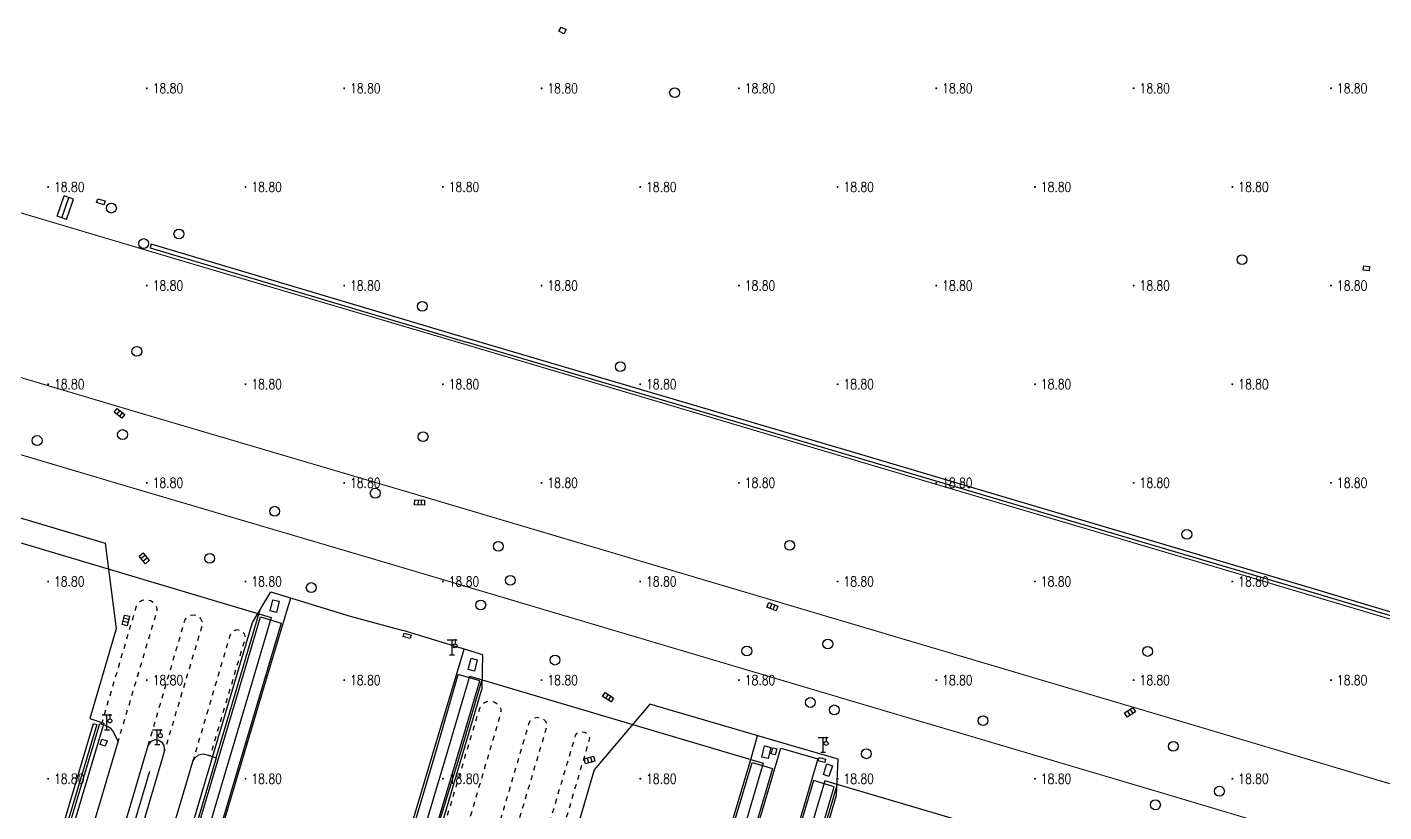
# Model space of a CAD drawing. Extents: x 404846 to 408477, y 3390929 to 3392894.
# Drawn here: x 406859.2 to 406996.7, y 3391921 to 3392000.6 of the extents above; entities that cross this region are included whole.
import ezdxf
from ezdxf.enums import TextEntityAlignment as Align

# ---------------------------------------------------------------- set-up
doc = ezdxf.new("R2010")
doc.units = 0
doc.header["$LTSCALE"] = 0.5
doc.header["$PDSIZE"] = 0.2
doc.linetypes.add('X6', pattern=[2, 1, -1])
doc.layers.get('0').update_dxf_attribs({"linetype": 'CONTINUOUS'})
for name, color, linetype in [('3221', 6, 'CONTINUOUS'), ('DLDW', 11, 'CONTINUOUS'), ('DLSS', 4, 'CONTINUOUS'), ('DMTZ', 3, 'CONTINUOUS'), ('FZTZ', 7, 'CONTINUOUS'), ('GCD', 1, 'CONTINUOUS'), ('GXYZ', 2, 'CONTINUOUS'), ('JMD', 6, 'CONTINUOUS'), ('SXSS', 5, 'CONTINUOUS'), ('ZBTZ', 3, 'CONTINUOUS')]:
    doc.layers.add(name, color=color, linetype=linetype)
doc.layers.add('ASSIST', color=7, linetype='CONTINUOUS', plot=False)
doc.styles.add('HZ', font='rs.shx', dxfattribs={"width": 0.8, "bigfont": 'hztxt.shx'})
doc.linetypes.add('10422', pattern='A,0.75,[150,AAA.SHX,S=0.5,R=0,X=0,Y=0.5],1.5,[177,AAA.SHX,S=1,R=0,X=0,Y=0.4],0.75', length=3)
doc.linetypes.add('1161', pattern='A,0,[149,AAA.SHX,S=0.15,R=0,X=0,Y=0],-1.6', length=1.6)
doc.linetypes.add('447', pattern='A,8,-1,[148,AAA.SHX,S=1,R=0,X=0,Y=0],-1', length=10)

# ---------------------------------------------------------------- blocks, each defined once
blk = doc.blocks.new('gc063')
for p, q in [((-1, 3), (1, 3)), ((0, 0), (0, 3)), ((0.6, 3), (0.6, 2.2)), ((-0.5, 0), (0.5, 0))]:
    blk.add_line(p, q)
blk.add_circle((0.6, 1.8), 0.4)
blk.add_point((0.6, 3))
blk.add_point((0.6, 3))
blk = doc.blocks.new('GC200')
at = {"linetype": 'Continuous', "const_width": 0.2, "flags": 128}
blk.add_lwpolyline([(-0.1, 0, 1), (0.1, 0, 1)], format="xyb", close=True, dxfattribs=at)
blk = doc.blocks.new('gc188')
blk.add_circle((0, 0), 1)
blk = doc.blocks.new('gc041')
for p, q in [((-1, 0.5), (1, 0.5)), ((-1, -0.5), (-1, 0.5)), ((-0.33, 0.5), (-0.33, -0.5)), ((0.33, 0.5), (0.33, -0.5)), ((1, 0.5), (1, -0.5)), ((1, -0.5), (-1, -0.5))]:
    blk.add_line(p, q)

msp = doc.modelspace()

# ---------------------------------------------------------------- linework, layer by layer
at = {"layer": '3221', "color": 6}
for points in [[(406818.629, 3391829.5, 18.713), (406823.606, 3391846.24, 18.852), (406827.632, 3391859.825, 18.852), (406831.615, 3391873.336, 18.712), (406836.221, 3391888.842, 18.684), (406840.089, 3391901.861, 18.749), (406844.288, 3391915.943, 18.872), (406847.961, 3391928.344, 18.986), (406852.414, 3391943.384, 18.97), (406854.263, 3391949.589, 19.004), (406883.973, 3391940.737, 19.004), (406882.131, 3391934.557, 18.97), (406877.685, 3391919.541, 18.986), (406874.003, 3391907.113, 18.872), (406869.801, 3391893.018, 18.749), (406865.937, 3391880.014, 18.684), (406861.341, 3391864.54, 18.712), (406857.361, 3391851.037, 18.852), (406853.325, 3391837.419, 18.852), (406848.353, 3391820.696, 18.713)], [(406871.721, 3391825.664, 18.787), (406879.304, 3391851.19, 18.609), (406884.714, 3391869.47, 18.65), (406891.602, 3391892.727, 18.81), (406896.37, 3391908.8, 19.018), (406901.652, 3391926.525, 18.965), (406904.097, 3391934.778, 18.949), (406933.82, 3391925.973, 18.949), (406931.368, 3391917.696, 18.965), (406926.084, 3391899.965, 19.018), (406921.324, 3391883.917, 18.81), (406914.439, 3391860.669, 18.65), (406909.025, 3391842.378, 18.609), (406901.442, 3391816.85, 18.787)], [(406935.699, 3391800.484, 18.723), (406947.332, 3391839.797, 18.561), (406951.864, 3391854.938, 18.616), (406955.638, 3391867.675, 18.728), (406959.67, 3391881.284, 18.793), (406965.208, 3391899.914, 18.836), (406969.778, 3391915.381, 18.83), (406940.049, 3391924.165, 18.83), (406935.486, 3391908.723, 18.836), (406929.951, 3391890.105, 18.793), (406925.915, 3391876.482, 18.728), (406922.153, 3391863.786, 18.616), (406917.62, 3391848.64, 18.561), (406905.976, 3391809.292, 18.723)]]:
    msp.add_polyline3d(points, dxfattribs=at)
at = {"layer": 'ASSIST', "linetype": 'Continuous', "elevation": 18.591, "flags": 128}
msp.add_lwpolyline([(406863.227, 3391981.082), (406863.923, 3391983.151)], dxfattribs=at)
at = {"layer": 'DLDW', "linetype": 'Continuous'}
for p, q in [((406862.279, 3391981.401), (406862.975, 3391983.47)), ((406862.753, 3391981.241), (406863.449, 3391983.31)), ((406863.923, 3391983.151), (406862.975, 3391983.47)), ((406863.227, 3391981.082), (406862.279, 3391981.401))]:
    msp.add_line(p, q, dxfattribs=at)
at = {"layer": 'DLSS', "linetype": 'Continuous', "const_width": 0.1, "flags": 128}
for points, elevation in [([(406902.516, 3391968.742), (406875.615, 3391976.682), (406857.022, 3391982.216)], 18.598), ([(407047.308, 3391925.792), (407000.532, 3391939.614), (406981.501, 3391945.298), (406956.898, 3391952.584), (406902.516, 3391968.742)], 18.572), ([(406897.959, 3391953.404), (406871.069, 3391961.342), (406852.458, 3391966.881)], 18.706), ([(406895.823, 3391946.215), (406868.937, 3391954.151), (406850.318, 3391959.693)], 18.706), ([(407042.774, 3391910.447), (406995.975, 3391924.276), (406976.937, 3391929.963), (406952.352, 3391937.254), (406897.959, 3391953.404)], 18.549), ([(406950.205, 3391930.057), (406895.823, 3391946.215)], 18.489), ([(407040.649, 3391903.255), (406993.839, 3391917.087), (406974.798, 3391922.774), (406950.22, 3391930.063)], 18.601)]:
    msp.add_lwpolyline(points, dxfattribs=dict(at, elevation=elevation))
at = {"layer": 'DLSS', "linetype": 'X6', "flags": 128}
for points, elevation in [([(406866.783, 3391929.921), (406870.31, 3391941.872), (406870.55, 3391942.275), (406870.872, 3391942.482), (406871.343, 3391942.548), (406871.717, 3391942.46), (406872.023, 3391942.272), (406872.265, 3391941.968), (406872.376, 3391941.634), (406872.353, 3391941.327), (406868.378, 3391927.976)], 18.724), ([(406871.497, 3391927.751), (406875.227, 3391940.45), (406875.464, 3391940.778), (406875.828, 3391940.956), (406876.193, 3391940.984), (406876.641, 3391940.821), (406876.842, 3391940.576), (406876.976, 3391940.243), (406876.977, 3391939.966), (406876.848, 3391939.526), (406873.124, 3391927.112)], 18.828), ([(406876.038, 3391926.143), (406879.802, 3391938.909), (406879.954, 3391939.234), (406880.16, 3391939.409), (406880.484, 3391939.497), (406880.791, 3391939.426), (406881.088, 3391939.264), (406881.233, 3391939.099), (406881.292, 3391938.841), (406881.266, 3391938.452), (406877.773, 3391926.707)], 18.934), ([(406901.542, 3391919.714), (406905.091, 3391931.55), (406905.285, 3391931.889), (406905.636, 3391932.161), (406906.031, 3391932.287), (406906.613, 3391932.158), (406906.885, 3391931.976), (406907.085, 3391931.762), (406907.244, 3391931.473), (406907.227, 3391931.221), (406907.145, 3391930.759), (406903.281, 3391917.671)], 18.523), ([(406906.368, 3391917.348), (406910.109, 3391930.055), (406910.28, 3391930.328), (406910.507, 3391930.534), (406910.919, 3391930.626), (406911.201, 3391930.595), (406911.451, 3391930.509), (406911.724, 3391930.268), (406911.868, 3391929.954), (406911.872, 3391929.647), (406911.74, 3391929.177), (406908.062, 3391916.87)], 18.615), ([(406911.062, 3391916.135), (406914.814, 3391928.791), (406915.036, 3391929.076), (406915.359, 3391929.171), (406915.762, 3391929.098), (406916.11, 3391928.848), (406916.221, 3391928.547), (406916.185, 3391928.319), (406912.675, 3391916.391)], 18.652)]:
    msp.add_lwpolyline(points, dxfattribs=dict(at, elevation=elevation))
at = {"layer": 'DMTZ', "linetype": '10422', "elevation": 19.102, "flags": 128}
msp.add_lwpolyline([(406868.412, 3391928.18), (406868.378, 3391927.976), (406863.496, 3391911.466), (406866.443, 3391910.572), (406871.497, 3391927.751), (406871.819, 3391928.203), (406872.197, 3391928.376), (406872.569, 3391928.3), (406872.878, 3391928.102), (406873.086, 3391927.753), (406873.132, 3391927.416), (406873.124, 3391927.112), (406868.109, 3391910.142), (406871.011, 3391909.268), (406876.038, 3391926.143), (406876.232, 3391926.482), (406876.612, 3391926.817), (406877.054, 3391926.892), (406877.465, 3391926.809), (406878.402, 3391926.5), (406871.886, 3391904.522), (406860.083, 3391908.114), (406866.609, 3391929.975), (406867.239, 3391929.779), (406867.632, 3391929.549), (406867.954, 3391929.129), (406868.258, 3391928.572), (406868.412, 3391928.18)], close=True, dxfattribs=at)
at = {"layer": 'FZTZ', "linetype": 'Continuous', "flags": 128}
for points, elevation in [([(406913.337, 3392000.581), (406913.837, 3392000.329), (406913.625, 3391999.907), (406913.125, 3392000.159), (406913.337, 3392000.581)], 18.896), ([(406867.008, 3391982.577), (406866.275, 3391982.798), (406866.39, 3391983.181), (406867.124, 3391982.96), (406867.008, 3391982.577)], 19.371), ([(406994.682, 3391976.366), (406995.26, 3391976.3), (406995.213, 3391975.883), (406994.634, 3391975.948), (406994.682, 3391976.366)], 18.773), ([(406884.78, 3391942.382), (406884.505, 3391941.243), (406883.871, 3391941.396), (406884.145, 3391942.535), (406884.78, 3391942.382)], 19.403), ([(406898.037, 3391938.595), (406897.342, 3391938.794), (406897.441, 3391939.139), (406898.136, 3391938.94), (406898.037, 3391938.595)], 20.076), ([(406904.845, 3391936.441), (406904.571, 3391935.302), (406903.936, 3391935.455), (406904.211, 3391936.594), (406904.845, 3391936.441)], 19.333), ([(406867.327, 3391928.235), (406867.15, 3391927.688), (406866.621, 3391927.859), (406866.797, 3391928.406), (406867.327, 3391928.235)], 20.762), ([(406934.589, 3391927.563), (406934.314, 3391926.424), (406933.68, 3391926.578), (406933.955, 3391927.716), (406934.589, 3391927.563)], 19.849), ([(406934.638, 3391926.917), (406934.8, 3391927.519), (406935.207, 3391927.41), (406935.046, 3391926.808), (406934.638, 3391926.917)], 20.214), ([(406940.067, 3391926.027), (406939.403, 3391926.193), (406939.486, 3391926.525), (406940.15, 3391926.36), (406940.067, 3391926.027)], 20.132), ([(406939.919, 3391924.81), (406940.284, 3391925.877), (406940.843, 3391925.685), (406940.477, 3391924.619), (406939.919, 3391924.81)], 19.903)]:
    msp.add_lwpolyline(points, close=True, dxfattribs=dict(at, elevation=elevation))
at = {"layer": 'JMD', "linetype": '447', "flags": 128}
for points, elevation in [([(406848.033, 3391953.98), (406857.746, 3391951.067), (406867.132, 3391948.266), (406868.252, 3391939.579), (406865.574, 3391930.477), (406867.016, 3391930.002), (406860.525, 3391908.263), (406871.62, 3391905.026), (406882.054, 3391940.225), (406883.919, 3391943.326), (406891.964, 3391940.873), (406897.322, 3391939.41)], 20.48), ([(406935.868, 3391885.96), (406930.87, 3391887.443), (406941.257, 3391922.732), (406941.412, 3391926.373), (406935.375, 3391928.114), (406922.334, 3391931.956), (406916.698, 3391925.296), (406914.014, 3391916.148), (406912.565, 3391916.587), (406906.055, 3391894.782), (406894.86, 3391898.109), (406905.343, 3391933.577), (406905.4, 3391936.929), (406897.322, 3391939.41)], 20.368), ([(406866.515, 3391907.867), (406871.662, 3391925.152)], 20.568)]:
    msp.add_lwpolyline(points, dxfattribs=dict(at, elevation=elevation))
at = {"layer": 'SXSS', "linetype": 'Continuous', "flags": 128}
for points, elevation in [([(406903.86, 3391969.011), (406871.799, 3391978.579), (406871.684, 3391978.196), (406903.746, 3391968.628)], 18.46), ([(406961.723, 3391951.466), (406943.127, 3391956.989), (406903.746, 3391968.628)], 18.421), ([(406961.886, 3391951.85), (406943.241, 3391957.372), (406903.86, 3391969.011)], 18.421), ([(407000.599, 3391939.947), (406988.789, 3391943.454), (406961.723, 3391951.466)], 18.45), ([(407000.703, 3391940.297), (406988.903, 3391943.837), (406961.886, 3391951.85)], 18.45), ([(406834.733, 3391824.729), (406840.442, 3391843.937), (406843.167, 3391853.13), (406847.594, 3391868.049), (406852.804, 3391885.632), (406858.528, 3391904.991), (406865.973, 3391929.986), (406866.284, 3391929.894), (406858.839, 3391904.898), (406853.115, 3391885.54), (406847.906, 3391867.957), (406843.478, 3391853.037), (406840.753, 3391843.845), (406835.102, 3391824.62)], 18.715)]:
    msp.add_lwpolyline(points, dxfattribs=dict(at, elevation=elevation))
at = {"layer": 'ZBTZ', "linetype": '1161', "flags": 128}
for points, elevation in [([(406849.629, 3391820.318), (406854.574, 3391837.048), (406858.61, 3391850.668), (406862.591, 3391864.17), (406867.186, 3391879.643), (406871.05, 3391892.646), (406875.252, 3391906.742), (406878.934, 3391919.171), (406883.38, 3391934.186), (406885.937, 3391942.711)], 18.838), ([(406847.341, 3391820.995), (406852.31, 3391837.72), (406856.346, 3391851.337), (406860.326, 3391864.84), (406864.923, 3391880.316), (406868.787, 3391893.32), (406872.989, 3391907.414), (406876.67, 3391919.842), (406881.117, 3391934.858), (406882.874, 3391940.788), (406884.967, 3391940.149), (406883.206, 3391934.238), (406878.76, 3391919.223), (406875.078, 3391906.793), (406870.876, 3391892.698), (406867.012, 3391879.695), (406862.416, 3391864.222), (406858.436, 3391850.72), (406854.4, 3391837.1), (406849.452, 3391820.37)], 18.839), ([(406878.402, 3391926.5), (406880.874, 3391934.93), (406882.842, 3391941.535)], 18.985), ([(406870.471, 3391826.034), (406878.011, 3391851.574), (406883.421, 3391869.853), (406890.309, 3391893.11), (406895.077, 3391909.184), (406900.359, 3391926.909), (406903.504, 3391937.511)], 18.827), ([(406870.669, 3391825.975), (406878.242, 3391851.505), (406883.652, 3391869.784), (406890.539, 3391893.042), (406895.308, 3391909.116), (406900.59, 3391926.841), (406902.926, 3391934.936)], 18.827), ([(406905.099, 3391934.305), (406902.926, 3391934.936)], 18.429), ([(406872.781, 3391825.349), (406880.355, 3391850.879), (406885.765, 3391869.159), (406892.652, 3391892.416), (406897.42, 3391908.488), (406902.702, 3391926.213), (406905.099, 3391934.305)], 18.75), ([(406900.954, 3391919.824), (406902.902, 3391926.154), (406905.358, 3391934.453)], 18.784), ([(406932.555, 3391926.348), (406933.244, 3391928.742)], 18.929), ([(406902.675, 3391816.485), (406910.273, 3391842.008), (406915.687, 3391860.3), (406922.572, 3391883.548), (406927.332, 3391899.595), (406932.615, 3391917.325), (406935.623, 3391927.477), (406939.362, 3391926.405), (406934.246, 3391909.09), (406928.711, 3391890.473), (406924.675, 3391876.849), (406920.914, 3391864.155), (406916.381, 3391849.009), (406904.721, 3391809.664)], 18.777), ([(406900.175, 3391817.226), (406907.76, 3391842.753), (406913.174, 3391861.044), (406920.059, 3391884.292), (406924.82, 3391900.341), (406930.103, 3391918.072), (406932.555, 3391926.348)], 18.827), ([(406900.382, 3391817.165), (406907.972, 3391842.69), (406913.386, 3391860.981), (406920.271, 3391884.229), (406925.032, 3391900.278), (406930.316, 3391918.009), (406932.695, 3391926.041), (406934.778, 3391925.424), (406932.398, 3391917.39), (406927.114, 3391899.659), (406922.354, 3391883.612), (406915.469, 3391860.364), (406910.055, 3391842.072), (406902.513, 3391816.533)], 18.827), ([(406907.033, 3391808.979), (406918.677, 3391848.325), (406923.21, 3391863.471), (406926.972, 3391876.169), (406931.008, 3391889.791), (406936.543, 3391908.409), (406941.024, 3391923.576), (406938.92, 3391924.197), (406934.439, 3391909.033), (406928.904, 3391890.415), (406924.868, 3391876.792), (406921.107, 3391864.098), (406916.574, 3391848.951), (406904.904, 3391809.61)], 18.727), ([(406941.297, 3391923.681), (406936.745, 3391908.368)], 18.87)]:
    msp.add_lwpolyline(points, dxfattribs=dict(at, elevation=elevation))

# ---------------------------------------------------------------- block references
at = {"layer": 'DLSS', "linetype": 'Continuous', "xscale": 0.5, "yscale": 0.5}
for p in [(406902.293, 3391936.955, 18.513), (406867.321, 3391929.349, 18.928), (406872.423, 3391927.854, 19.212), (406939.898, 3391927.063, 19.026)]:
    msp.add_blockref('gc063', p, dxfattribs=at)
at = {"layer": 'GCD', "linetype": 'Continuous'}
ref = msp.add_blockref('GC200', (406871.358, 3391994.379, 18.8), dxfattribs=dict(at, xscale=0.5, yscale=0.5, zscale=0.5))
ref.add_attrib('height', '18.80', dxfattribs={"linetype": 'Continuous', "height": 1, "style": 'HZ', "width": 0.8}).set_placement((406871.958, 3391994.379, 18.8), align=Align.MIDDLE_LEFT)
ref = msp.add_blockref('GC200', (406891.358, 3391994.379, 18.8), dxfattribs=dict(at, xscale=0.5, yscale=0.5, zscale=0.5))
ref.add_attrib('height', '18.80', dxfattribs={"linetype": 'Continuous', "height": 1, "style": 'HZ', "width": 0.8}).set_placement((406891.958, 3391994.379, 18.8), align=Align.MIDDLE_LEFT)
ref = msp.add_blockref('GC200', (406911.358, 3391994.379, 18.8), dxfattribs=dict(at, xscale=0.5, yscale=0.5, zscale=0.5))
ref.add_attrib('height', '18.80', dxfattribs={"linetype": 'Continuous', "height": 1, "style": 'HZ', "width": 0.8}).set_placement((406911.958, 3391994.379, 18.8), align=Align.MIDDLE_LEFT)
ref = msp.add_blockref('GC200', (406931.358, 3391994.379, 18.8), dxfattribs=dict(at, xscale=0.5, yscale=0.5, zscale=0.5))
ref.add_attrib('height', '18.80', dxfattribs={"linetype": 'Continuous', "height": 1, "style": 'HZ', "width": 0.8}).set_placement((406931.958, 3391994.379, 18.8), align=Align.MIDDLE_LEFT)
ref = msp.add_blockref('GC200', (406951.358, 3391994.379, 18.8), dxfattribs=dict(at, xscale=0.5, yscale=0.5, zscale=0.5))
ref.add_attrib('height', '18.80', dxfattribs={"linetype": 'Continuous', "height": 1, "style": 'HZ', "width": 0.8}).set_placement((406951.958, 3391994.379, 18.8), align=Align.MIDDLE_LEFT)
ref = msp.add_blockref('GC200', (406971.358, 3391994.379, 18.8), dxfattribs=dict(at, xscale=0.5, yscale=0.5, zscale=0.5))
ref.add_attrib('height', '18.80', dxfattribs={"linetype": 'Continuous', "height": 1, "style": 'HZ', "width": 0.8}).set_placement((406971.958, 3391994.379, 18.8), align=Align.MIDDLE_LEFT)
ref = msp.add_blockref('GC200', (406991.358, 3391994.379, 18.8), dxfattribs=dict(at, xscale=0.5, yscale=0.5, zscale=0.5))
ref.add_attrib('height', '18.80', dxfattribs={"linetype": 'Continuous', "height": 1, "style": 'HZ', "width": 0.8}).set_placement((406991.958, 3391994.379, 18.8), align=Align.MIDDLE_LEFT)
ref = msp.add_blockref('GC200', (406861.358, 3391984.379, 18.8), dxfattribs=dict(at, xscale=0.5, yscale=0.5, zscale=0.5))
ref.add_attrib('height', '18.80', dxfattribs={"linetype": 'Continuous', "height": 1, "style": 'HZ', "width": 0.8}).set_placement((406861.958, 3391984.379, 18.8), align=Align.MIDDLE_LEFT)
ref = msp.add_blockref('GC200', (406881.358, 3391984.379, 18.8), dxfattribs=dict(at, xscale=0.5, yscale=0.5, zscale=0.5))
ref.add_attrib('height', '18.80', dxfattribs={"linetype": 'Continuous', "height": 1, "style": 'HZ', "width": 0.8}).set_placement((406881.958, 3391984.379, 18.8), align=Align.MIDDLE_LEFT)
ref = msp.add_blockref('GC200', (406901.358, 3391984.379, 18.8), dxfattribs=dict(at, xscale=0.5, yscale=0.5, zscale=0.5))
ref.add_attrib('height', '18.80', dxfattribs={"linetype": 'Continuous', "height": 1, "style": 'HZ', "width": 0.8}).set_placement((406901.958, 3391984.379, 18.8), align=Align.MIDDLE_LEFT)
ref = msp.add_blockref('GC200', (406921.358, 3391984.379, 18.8), dxfattribs=dict(at, xscale=0.5, yscale=0.5, zscale=0.5))
ref.add_attrib('height', '18.80', dxfattribs={"linetype": 'Continuous', "height": 1, "style": 'HZ', "width": 0.8}).set_placement((406921.958, 3391984.379, 18.8), align=Align.MIDDLE_LEFT)
ref = msp.add_blockref('GC200', (406941.358, 3391984.379, 18.8), dxfattribs=dict(at, xscale=0.5, yscale=0.5, zscale=0.5))
ref.add_attrib('height', '18.80', dxfattribs={"linetype": 'Continuous', "height": 1, "style": 'HZ', "width": 0.8}).set_placement((406941.958, 3391984.379, 18.8), align=Align.MIDDLE_LEFT)
ref = msp.add_blockref('GC200', (406961.358, 3391984.379, 18.8), dxfattribs=dict(at, xscale=0.5, yscale=0.5, zscale=0.5))
ref.add_attrib('height', '18.80', dxfattribs={"linetype": 'Continuous', "height": 1, "style": 'HZ', "width": 0.8}).set_placement((406961.958, 3391984.379, 18.8), align=Align.MIDDLE_LEFT)
ref = msp.add_blockref('GC200', (406981.358, 3391984.379, 18.8), dxfattribs=dict(at, xscale=0.5, yscale=0.5, zscale=0.5))
ref.add_attrib('height', '18.80', dxfattribs={"linetype": 'Continuous', "height": 1, "style": 'HZ', "width": 0.8}).set_placement((406981.958, 3391984.379, 18.8), align=Align.MIDDLE_LEFT)
ref = msp.add_blockref('GC200', (406871.358, 3391974.379, 18.8), dxfattribs=dict(at, xscale=0.5, yscale=0.5, zscale=0.5))
ref.add_attrib('height', '18.80', dxfattribs={"linetype": 'Continuous', "height": 1, "style": 'HZ', "width": 0.8}).set_placement((406871.958, 3391974.379, 18.8), align=Align.MIDDLE_LEFT)
ref = msp.add_blockref('GC200', (406891.358, 3391974.379, 18.8), dxfattribs=dict(at, xscale=0.5, yscale=0.5, zscale=0.5))
ref.add_attrib('height', '18.80', dxfattribs={"linetype": 'Continuous', "height": 1, "style": 'HZ', "width": 0.8}).set_placement((406891.958, 3391974.379, 18.8), align=Align.MIDDLE_LEFT)
ref = msp.add_blockref('GC200', (406911.358, 3391974.379, 18.8), dxfattribs=dict(at, xscale=0.5, yscale=0.5, zscale=0.5))
ref.add_attrib('height', '18.80', dxfattribs={"linetype": 'Continuous', "height": 1, "style": 'HZ', "width": 0.8}).set_placement((406911.958, 3391974.379, 18.8), align=Align.MIDDLE_LEFT)
ref = msp.add_blockref('GC200', (406931.358, 3391974.379, 18.8), dxfattribs=dict(at, xscale=0.5, yscale=0.5, zscale=0.5))
ref.add_attrib('height', '18.80', dxfattribs={"linetype": 'Continuous', "height": 1, "style": 'HZ', "width": 0.8}).set_placement((406931.958, 3391974.379, 18.8), align=Align.MIDDLE_LEFT)
ref = msp.add_blockref('GC200', (406951.358, 3391974.379, 18.8), dxfattribs=dict(at, xscale=0.5, yscale=0.5, zscale=0.5))
ref.add_attrib('height', '18.80', dxfattribs={"linetype": 'Continuous', "height": 1, "style": 'HZ', "width": 0.8}).set_placement((406951.958, 3391974.379, 18.8), align=Align.MIDDLE_LEFT)
ref = msp.add_blockref('GC200', (406971.358, 3391974.379, 18.8), dxfattribs=dict(at, xscale=0.5, yscale=0.5, zscale=0.5))
ref.add_attrib('height', '18.80', dxfattribs={"linetype": 'Continuous', "height": 1, "style": 'HZ', "width": 0.8}).set_placement((406971.958, 3391974.379, 18.8), align=Align.MIDDLE_LEFT)
ref = msp.add_blockref('GC200', (406991.358, 3391974.379, 18.8), dxfattribs=dict(at, xscale=0.5, yscale=0.5, zscale=0.5))
ref.add_attrib('height', '18.80', dxfattribs={"linetype": 'Continuous', "height": 1, "style": 'HZ', "width": 0.8}).set_placement((406991.958, 3391974.379, 18.8), align=Align.MIDDLE_LEFT)
ref = msp.add_blockref('GC200', (406861.358, 3391964.379, 18.8), dxfattribs=dict(at, xscale=0.5, yscale=0.5, zscale=0.5))
ref.add_attrib('height', '18.80', dxfattribs={"linetype": 'Continuous', "height": 1, "style": 'HZ', "width": 0.8}).set_placement((406861.958, 3391964.379, 18.8), align=Align.MIDDLE_LEFT)
ref = msp.add_blockref('GC200', (406881.358, 3391964.379, 18.8), dxfattribs=dict(at, xscale=0.5, yscale=0.5, zscale=0.5))
ref.add_attrib('height', '18.80', dxfattribs={"linetype": 'Continuous', "height": 1, "style": 'HZ', "width": 0.8}).set_placement((406881.958, 3391964.379, 18.8), align=Align.MIDDLE_LEFT)
ref = msp.add_blockref('GC200', (406901.358, 3391964.379, 18.8), dxfattribs=dict(at, xscale=0.5, yscale=0.5, zscale=0.5))
ref.add_attrib('height', '18.80', dxfattribs={"linetype": 'Continuous', "height": 1, "style": 'HZ', "width": 0.8}).set_placement((406901.958, 3391964.379, 18.8), align=Align.MIDDLE_LEFT)
ref = msp.add_blockref('GC200', (406921.358, 3391964.379, 18.8), dxfattribs=dict(at, xscale=0.5, yscale=0.5, zscale=0.5))
ref.add_attrib('height', '18.80', dxfattribs={"linetype": 'Continuous', "height": 1, "style": 'HZ', "width": 0.8}).set_placement((406921.958, 3391964.379, 18.8), align=Align.MIDDLE_LEFT)
ref = msp.add_blockref('GC200', (406941.358, 3391964.379, 18.8), dxfattribs=dict(at, xscale=0.5, yscale=0.5, zscale=0.5))
ref.add_attrib('height', '18.80', dxfattribs={"linetype": 'Continuous', "height": 1, "style": 'HZ', "width": 0.8}).set_placement((406941.958, 3391964.379, 18.8), align=Align.MIDDLE_LEFT)
ref = msp.add_blockref('GC200', (406961.358, 3391964.379, 18.8), dxfattribs=dict(at, xscale=0.5, yscale=0.5, zscale=0.5))
ref.add_attrib('height', '18.80', dxfattribs={"linetype": 'Continuous', "height": 1, "style": 'HZ', "width": 0.8}).set_placement((406961.958, 3391964.379, 18.8), align=Align.MIDDLE_LEFT)
ref = msp.add_blockref('GC200', (406981.358, 3391964.379, 18.8), dxfattribs=dict(at, xscale=0.5, yscale=0.5, zscale=0.5))
ref.add_attrib('height', '18.80', dxfattribs={"linetype": 'Continuous', "height": 1, "style": 'HZ', "width": 0.8}).set_placement((406981.958, 3391964.379, 18.8), align=Align.MIDDLE_LEFT)
ref = msp.add_blockref('GC200', (406871.358, 3391954.379, 18.8), dxfattribs=dict(at, xscale=0.5, yscale=0.5, zscale=0.5))
ref.add_attrib('height', '18.80', dxfattribs={"linetype": 'Continuous', "height": 1, "style": 'HZ', "width": 0.8}).set_placement((406871.958, 3391954.379, 18.8), align=Align.MIDDLE_LEFT)
ref = msp.add_blockref('GC200', (406891.358, 3391954.379, 18.8), dxfattribs=dict(at, xscale=0.5, yscale=0.5, zscale=0.5))
ref.add_attrib('height', '18.80', dxfattribs={"linetype": 'Continuous', "height": 1, "style": 'HZ', "width": 0.8}).set_placement((406891.958, 3391954.379, 18.8), align=Align.MIDDLE_LEFT)
ref = msp.add_blockref('GC200', (406911.358, 3391954.379, 18.8), dxfattribs=dict(at, xscale=0.5, yscale=0.5, zscale=0.5))
ref.add_attrib('height', '18.80', dxfattribs={"linetype": 'Continuous', "height": 1, "style": 'HZ', "width": 0.8}).set_placement((406911.958, 3391954.379, 18.8), align=Align.MIDDLE_LEFT)
ref = msp.add_blockref('GC200', (406931.358, 3391954.379, 18.8), dxfattribs=dict(at, xscale=0.5, yscale=0.5, zscale=0.5))
ref.add_attrib('height', '18.80', dxfattribs={"linetype": 'Continuous', "height": 1, "style": 'HZ', "width": 0.8}).set_placement((406931.958, 3391954.379, 18.8), align=Align.MIDDLE_LEFT)
ref = msp.add_blockref('GC200', (406951.358, 3391954.379, 18.8), dxfattribs=dict(at, xscale=0.5, yscale=0.5, zscale=0.5))
ref.add_attrib('height', '18.80', dxfattribs={"linetype": 'Continuous', "height": 1, "style": 'HZ', "width": 0.8}).set_placement((406951.958, 3391954.379, 18.8), align=Align.MIDDLE_LEFT)
ref = msp.add_blockref('GC200', (406971.358, 3391954.379, 18.8), dxfattribs=dict(at, xscale=0.5, yscale=0.5, zscale=0.5))
ref.add_attrib('height', '18.80', dxfattribs={"linetype": 'Continuous', "height": 1, "style": 'HZ', "width": 0.8}).set_placement((406971.958, 3391954.379, 18.8), align=Align.MIDDLE_LEFT)
ref = msp.add_blockref('GC200', (406991.358, 3391954.379, 18.8), dxfattribs=dict(at, xscale=0.5, yscale=0.5, zscale=0.5))
ref.add_attrib('height', '18.80', dxfattribs={"linetype": 'Continuous', "height": 1, "style": 'HZ', "width": 0.8}).set_placement((406991.958, 3391954.379, 18.8), align=Align.MIDDLE_LEFT)
ref = msp.add_blockref('GC200', (406861.358, 3391944.379, 18.8), dxfattribs=dict(at, xscale=0.5, yscale=0.5, zscale=0.5))
ref.add_attrib('height', '18.80', dxfattribs={"linetype": 'Continuous', "height": 1, "style": 'HZ', "width": 0.8}).set_placement((406861.958, 3391944.379, 18.8), align=Align.MIDDLE_LEFT)
ref = msp.add_blockref('GC200', (406881.358, 3391944.379, 18.8), dxfattribs=dict(at, xscale=0.5, yscale=0.5, zscale=0.5))
ref.add_attrib('height', '18.80', dxfattribs={"linetype": 'Continuous', "height": 1, "style": 'HZ', "width": 0.8}).set_placement((406881.958, 3391944.379, 18.8), align=Align.MIDDLE_LEFT)
ref = msp.add_blockref('GC200', (406901.358, 3391944.379, 18.8), dxfattribs=dict(at, xscale=0.5, yscale=0.5, zscale=0.5))
ref.add_attrib('height', '18.80', dxfattribs={"linetype": 'Continuous', "height": 1, "style": 'HZ', "width": 0.8}).set_placement((406901.958, 3391944.379, 18.8), align=Align.MIDDLE_LEFT)
ref = msp.add_blockref('GC200', (406921.358, 3391944.379, 18.8), dxfattribs=dict(at, xscale=0.5, yscale=0.5, zscale=0.5))
ref.add_attrib('height', '18.80', dxfattribs={"linetype": 'Continuous', "height": 1, "style": 'HZ', "width": 0.8}).set_placement((406921.958, 3391944.379, 18.8), align=Align.MIDDLE_LEFT)
ref = msp.add_blockref('GC200', (406941.358, 3391944.379, 18.8), dxfattribs=dict(at, xscale=0.5, yscale=0.5, zscale=0.5))
ref.add_attrib('height', '18.80', dxfattribs={"linetype": 'Continuous', "height": 1, "style": 'HZ', "width": 0.8}).set_placement((406941.958, 3391944.379, 18.8), align=Align.MIDDLE_LEFT)
ref = msp.add_blockref('GC200', (406961.358, 3391944.379, 18.8), dxfattribs=dict(at, xscale=0.5, yscale=0.5, zscale=0.5))
ref.add_attrib('height', '18.80', dxfattribs={"linetype": 'Continuous', "height": 1, "style": 'HZ', "width": 0.8}).set_placement((406961.958, 3391944.379, 18.8), align=Align.MIDDLE_LEFT)
ref = msp.add_blockref('GC200', (406981.358, 3391944.379, 18.8), dxfattribs=dict(at, xscale=0.5, yscale=0.5, zscale=0.5))
ref.add_attrib('height', '18.80', dxfattribs={"linetype": 'Continuous', "height": 1, "style": 'HZ', "width": 0.8}).set_placement((406981.958, 3391944.379, 18.8), align=Align.MIDDLE_LEFT)
ref = msp.add_blockref('GC200', (406871.358, 3391934.379, 18.8), dxfattribs=dict(at, xscale=0.5, yscale=0.5, zscale=0.5))
ref.add_attrib('height', '18.80', dxfattribs={"linetype": 'Continuous', "height": 1, "style": 'HZ', "width": 0.8}).set_placement((406871.958, 3391934.379, 18.8), align=Align.MIDDLE_LEFT)
ref = msp.add_blockref('GC200', (406891.358, 3391934.379, 18.8), dxfattribs=dict(at, xscale=0.5, yscale=0.5, zscale=0.5))
ref.add_attrib('height', '18.80', dxfattribs={"linetype": 'Continuous', "height": 1, "style": 'HZ', "width": 0.8}).set_placement((406891.958, 3391934.379, 18.8), align=Align.MIDDLE_LEFT)
ref = msp.add_blockref('GC200', (406911.358, 3391934.379, 18.8), dxfattribs=dict(at, xscale=0.5, yscale=0.5, zscale=0.5))
ref.add_attrib('height', '18.80', dxfattribs={"linetype": 'Continuous', "height": 1, "style": 'HZ', "width": 0.8}).set_placement((406911.958, 3391934.379, 18.8), align=Align.MIDDLE_LEFT)
ref = msp.add_blockref('GC200', (406931.358, 3391934.379, 18.8), dxfattribs=dict(at, xscale=0.5, yscale=0.5, zscale=0.5))
ref.add_attrib('height', '18.80', dxfattribs={"linetype": 'Continuous', "height": 1, "style": 'HZ', "width": 0.8}).set_placement((406931.958, 3391934.379, 18.8), align=Align.MIDDLE_LEFT)
ref = msp.add_blockref('GC200', (406951.358, 3391934.379, 18.8), dxfattribs=dict(at, xscale=0.5, yscale=0.5, zscale=0.5))
ref.add_attrib('height', '18.80', dxfattribs={"linetype": 'Continuous', "height": 1, "style": 'HZ', "width": 0.8}).set_placement((406951.958, 3391934.379, 18.8), align=Align.MIDDLE_LEFT)
ref = msp.add_blockref('GC200', (406971.358, 3391934.379, 18.8), dxfattribs=dict(at, xscale=0.5, yscale=0.5, zscale=0.5))
ref.add_attrib('height', '18.80', dxfattribs={"linetype": 'Continuous', "height": 1, "style": 'HZ', "width": 0.8}).set_placement((406971.958, 3391934.379, 18.8), align=Align.MIDDLE_LEFT)
ref = msp.add_blockref('GC200', (406991.358, 3391934.379, 18.8), dxfattribs=dict(at, xscale=0.5, yscale=0.5, zscale=0.5))
ref.add_attrib('height', '18.80', dxfattribs={"linetype": 'Continuous', "height": 1, "style": 'HZ', "width": 0.8}).set_placement((406991.958, 3391934.379, 18.8), align=Align.MIDDLE_LEFT)
ref = msp.add_blockref('GC200', (406861.358, 3391924.379, 18.8), dxfattribs=dict(at, xscale=0.5, yscale=0.5, zscale=0.5))
ref.add_attrib('height', '18.80', dxfattribs={"linetype": 'Continuous', "height": 1, "style": 'HZ', "width": 0.8}).set_placement((406861.958, 3391924.379, 18.8), align=Align.MIDDLE_LEFT)
ref = msp.add_blockref('GC200', (406881.358, 3391924.379, 18.8), dxfattribs=dict(at, xscale=0.5, yscale=0.5, zscale=0.5))
ref.add_attrib('height', '18.80', dxfattribs={"linetype": 'Continuous', "height": 1, "style": 'HZ', "width": 0.8}).set_placement((406881.958, 3391924.379, 18.8), align=Align.MIDDLE_LEFT)
ref = msp.add_blockref('GC200', (406901.358, 3391924.379, 18.8), dxfattribs=dict(at, xscale=0.5, yscale=0.5, zscale=0.5))
ref.add_attrib('height', '18.80', dxfattribs={"linetype": 'Continuous', "height": 1, "style": 'HZ', "width": 0.8}).set_placement((406901.958, 3391924.379, 18.8), align=Align.MIDDLE_LEFT)
ref = msp.add_blockref('GC200', (406921.358, 3391924.379, 18.8), dxfattribs=dict(at, xscale=0.5, yscale=0.5, zscale=0.5))
ref.add_attrib('height', '18.80', dxfattribs={"linetype": 'Continuous', "height": 1, "style": 'HZ', "width": 0.8}).set_placement((406921.958, 3391924.379, 18.8), align=Align.MIDDLE_LEFT)
ref = msp.add_blockref('GC200', (406941.358, 3391924.379, 18.8), dxfattribs=dict(at, xscale=0.5, yscale=0.5, zscale=0.5))
ref.add_attrib('height', '18.80', dxfattribs={"linetype": 'Continuous', "height": 1, "style": 'HZ', "width": 0.8}).set_placement((406941.958, 3391924.379, 18.8), align=Align.MIDDLE_LEFT)
ref = msp.add_blockref('GC200', (406961.358, 3391924.379, 18.8), dxfattribs=dict(at, xscale=0.5, yscale=0.5, zscale=0.5))
ref.add_attrib('height', '18.80', dxfattribs={"linetype": 'Continuous', "height": 1, "style": 'HZ', "width": 0.8}).set_placement((406961.958, 3391924.379, 18.8), align=Align.MIDDLE_LEFT)
ref = msp.add_blockref('GC200', (406981.358, 3391924.379, 18.8), dxfattribs=dict(at, xscale=0.5, yscale=0.5, zscale=0.5))
ref.add_attrib('height', '18.80', dxfattribs={"linetype": 'Continuous', "height": 1, "style": 'HZ', "width": 0.8}).set_placement((406981.958, 3391924.379, 18.8), align=Align.MIDDLE_LEFT)
at = {"layer": 'GXYZ', "linetype": 'Continuous', "xscale": 0.5, "yscale": 0.5}
for p in [(406924.841, 3391993.941, 18.473), (406867.771, 3391982.232, 18.5), (406874.612, 3391979.611, 18.485), (406871.044, 3391978.636, 18.485), (406982.338, 3391977.01, 18.956), (406899.284, 3391972.279, 18.498), (406870.35, 3391967.711, 18.591), (406919.344, 3391966.163, 18.398), (406868.898, 3391959.276, 18.446), (406899.353, 3391959.068, 18.731), (406860.245, 3391958.669, 18.486), (406894.507, 3391953.329, 18.708), (406884.311, 3391951.499, 18.741), (406906.986, 3391947.949, 18.386), (406936.507, 3391948.039, 18.714), (406976.748, 3391949.154, 18.527), (406877.726, 3391946.72, 18.816), (406908.194, 3391944.497, 18.455), (406888.02, 3391943.76, 18.891), (406905.198, 3391941.997, 18.448), (406932.164, 3391937.328, 18.796), (406940.37, 3391938.038, 18.69), (406972.779, 3391937.289, 18.706), (406912.724, 3391936.41, 18.573), (406938.601, 3391932.112, 18.907), (406941.025, 3391931.36, 18.917), (406956.099, 3391930.263, 18.66), (406975.375, 3391927.664, 18.685), (406944.273, 3391926.915, 18.907), (406980.051, 3391923.118, 18.846), (406973.565, 3391921.74, 18.8)]:
    msp.add_blockref('gc188', p, dxfattribs=at)
for p, rotation in [((406868.598, 3391961.425, 18.559), 322.1379183375203), ((406898.999, 3391952.379, 18.734), 357.9477805331959), ((406871.093, 3391946.722, 18.706), 308.9366441812248), ((406934.748, 3391941.815, 18.688), 338.2953281602096), ((406869.23, 3391940.431, 18.736), 256.6828932652936), ((406918.108, 3391932.652, 18.69), 327.729659861515), ((406970.994, 3391931.113, 18.596), 32.38254402055915), ((406916.224, 3391926.279, 18.661), 15.51433997542617)]:
    msp.add_blockref('gc041', p, dxfattribs=dict(at, rotation=rotation))

doc.saveas('drawing.dxf')
